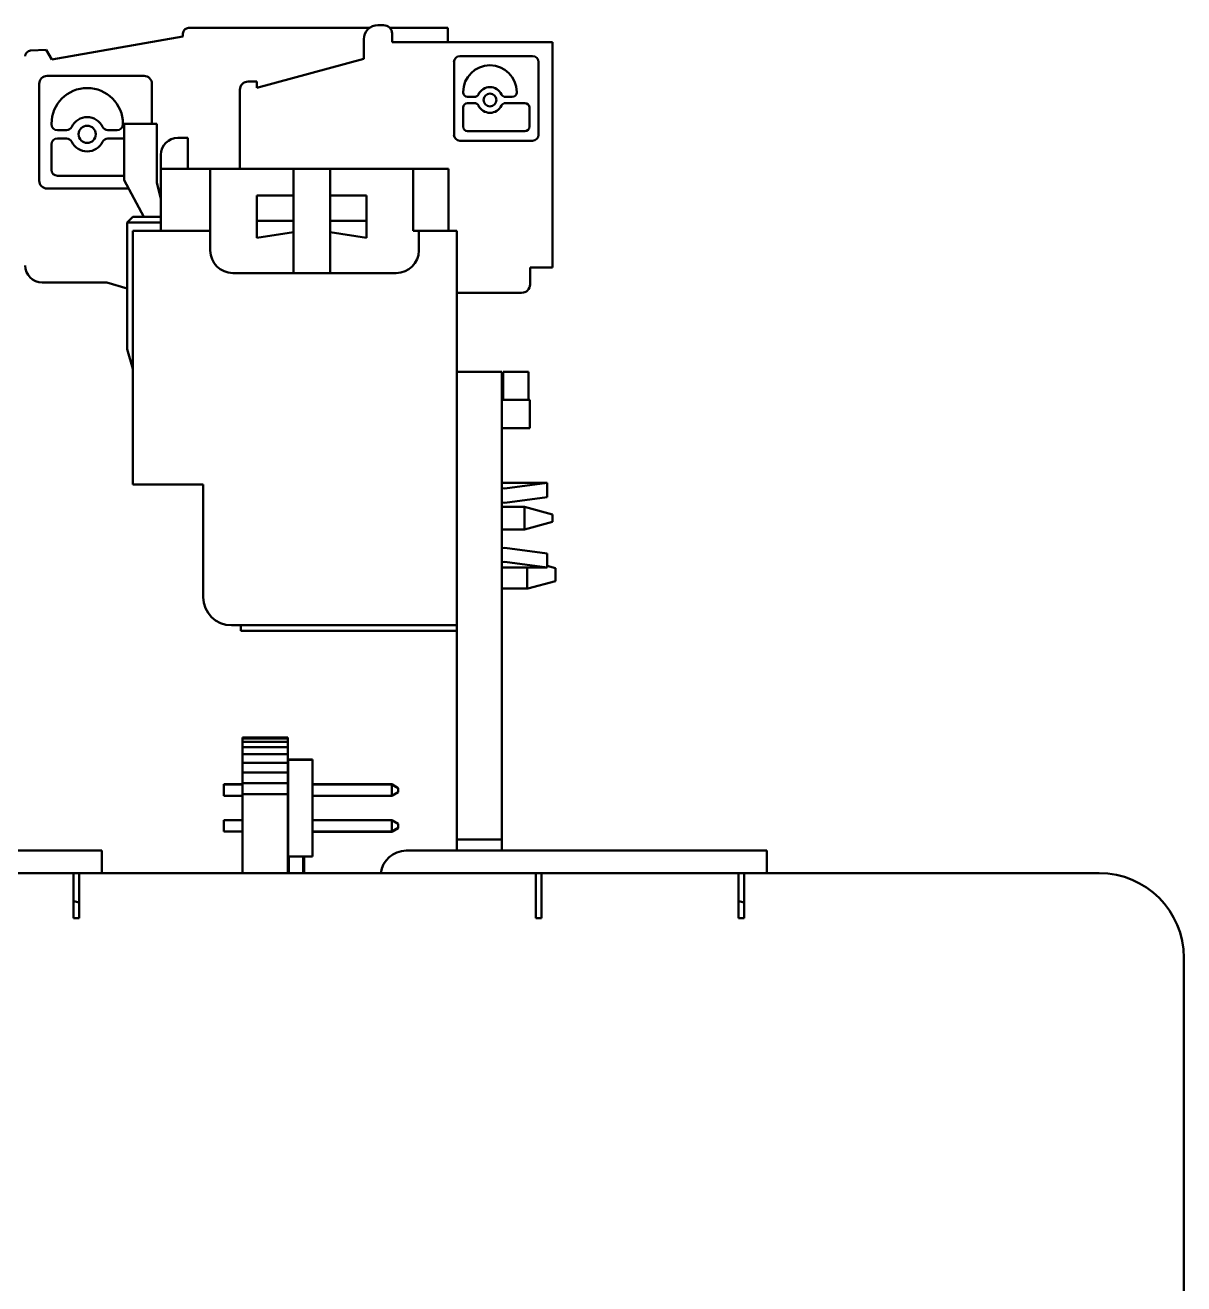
# Model space of a CAD drawing. Header units: millimetres. Extents: x 3137 to 5094, y 789 to 1822.
# Drawn here: x 3569.62 to 3610.74, y 1385.11 to 1429.78 of the extents above; entities that cross this region are included whole.
import ezdxf

# ---------------------------------------------------------------- set-up
doc = ezdxf.new("R2010")
doc.units = ezdxf.units.MM
doc.header["$LTSCALE"] = 1.8
doc.layers.add('외형선(ISO)', color=7, linetype='Continuous', lineweight=50)

msp = doc.modelspace()

# ---------------------------------------------------------------- linework, layer by layer
at = {"layer": '외형선(ISO)'}
for p, q in [((3575.423, 1429.681), (3581.842, 1429.681)), ((3582.142, 1429.781), (3582.342, 1429.781)), ((3582.565, 1429.681), (3584.623, 1429.681)), ((3584.623, 1429.681), (3584.623, 1429.181)), ((3570.57, 1428.56), (3575.223, 1429.381)), ((3575.223, 1429.481), (3575.223, 1429.381)), ((3581.642, 1428.581), (3581.642, 1429.281)), ((3582.642, 1429.481), (3582.642, 1429.181)), ((3582.642, 1429.181), (3588.342, 1429.181)), ((3588.342, 1429.181), (3588.342, 1421.181)), ((3570.373, 1428.901), (3569.814, 1428.876)), ((3570.373, 1428.901), (3570.57, 1428.56)), ((3577.842, 1427.562), (3581.642, 1428.581)), ((3584.842, 1425.891), (3584.842, 1428.47)), ((3585.052, 1428.681), (3587.631, 1428.681)), ((3587.842, 1428.47), (3587.842, 1425.891)), ((3570.404, 1427.98), (3573.842, 1427.98)), ((3570.123, 1424.261), (3570.123, 1427.699)), ((3574.123, 1427.699), (3574.123, 1426.281)), ((3577.242, 1424.681), (3577.242, 1427.481)), ((3577.542, 1427.781), (3577.842, 1427.781)), ((3577.842, 1427.781), (3577.842, 1427.562)), ((3585.167, 1427.407), (3585.167, 1427.394)), ((3587.069, 1427.394), (3587.069, 1427.407)), ((3585.325, 1427.236), (3585.565, 1427.236)), ((3585.565, 1427.015), (3585.325, 1427.015)), ((3586.671, 1427.236), (3586.911, 1427.236)), ((3587.358, 1427.015), (3586.671, 1427.015)), ((3585.167, 1426.857), (3585.167, 1426.18)), ((3587.517, 1426.18), (3587.517, 1426.857)), ((3570.557, 1426.265), (3570.557, 1426.281)), ((3571.087, 1426.054), (3570.767, 1426.054)), ((3572.882, 1426.054), (3572.562, 1426.054)), ((3573.093, 1426.281), (3573.093, 1426.265)), ((3574.292, 1426.281), (3573.142, 1426.281)), ((3573.142, 1426.281), (3573.142, 1424.281)), ((3574.292, 1424.181), (3574.292, 1426.281)), ((3570.767, 1425.76), (3571.087, 1425.76)), ((3572.562, 1425.76), (3573.142, 1425.76)), ((3575.392, 1425.781), (3575.042, 1425.781)), ((3575.392, 1425.481), (3575.392, 1425.781)), ((3587.631, 1425.681), (3585.052, 1425.681)), ((3585.325, 1426.022), (3587.358, 1426.022)), ((3570.557, 1424.647), (3570.557, 1425.549)), ((3574.442, 1425.181), (3574.442, 1424.681)), ((3575.392, 1424.681), (3575.392, 1425.481)), ((3573.142, 1424.436), (3570.767, 1424.436)), ((3573.142, 1424.281), (3573.835, 1422.981)), ((3575.342, 1424.681), (3574.442, 1424.681)), ((3574.442, 1424.681), (3574.442, 1422.481)), ((3576.192, 1424.681), (3575.342, 1424.681)), ((3576.192, 1422.481), (3576.192, 1424.681)), ((3579.142, 1424.681), (3576.192, 1424.681)), ((3579.142, 1424.681), (3579.142, 1423.731)), ((3580.442, 1424.681), (3579.142, 1424.681)), ((3583.392, 1424.681), (3580.442, 1424.681)), ((3580.442, 1423.731), (3580.442, 1424.681)), ((3583.742, 1424.681), (3583.392, 1424.681)), ((3583.392, 1422.481), (3583.392, 1424.681)), ((3584.642, 1424.681), (3583.742, 1424.681)), ((3584.642, 1422.481), (3584.642, 1424.681)), ((3573.302, 1423.98), (3570.404, 1423.98)), ((3574.442, 1423.626), (3574.292, 1424.181)), ((3579.142, 1423.731), (3577.842, 1423.731)), ((3577.842, 1422.831), (3577.842, 1423.731)), ((3579.142, 1423.731), (3579.142, 1422.831)), ((3581.742, 1423.731), (3580.442, 1423.731)), ((3580.442, 1422.831), (3580.442, 1423.731)), ((3581.742, 1423.731), (3581.742, 1422.831)), ((3573.242, 1422.781), (3573.442, 1422.981)), ((3573.442, 1422.981), (3574.442, 1422.981)), ((3573.242, 1422.781), (3574.442, 1422.781)), ((3573.242, 1418.281), (3573.242, 1422.781)), ((3573.442, 1422.481), (3576.192, 1422.481)), ((3573.442, 1413.481), (3573.442, 1422.481)), ((3576.192, 1422.481), (3576.192, 1421.781)), ((3577.842, 1422.831), (3577.842, 1422.231)), ((3579.142, 1422.831), (3577.842, 1422.831)), ((3579.142, 1422.431), (3579.142, 1422.831)), ((3581.742, 1422.831), (3580.442, 1422.831)), ((3580.442, 1422.831), (3580.442, 1422.431)), ((3581.742, 1422.231), (3581.742, 1422.831)), ((3583.392, 1422.481), (3583.592, 1422.481)), ((3583.592, 1422.481), (3584.942, 1422.481)), ((3583.592, 1421.781), (3583.592, 1422.481)), ((3584.942, 1422.481), (3584.942, 1417.481)), ((3577.842, 1422.231), (3579.142, 1422.431)), ((3579.142, 1422.431), (3579.142, 1420.981)), ((3580.442, 1420.981), (3580.442, 1422.431)), ((3580.442, 1422.431), (3581.742, 1422.231)), ((3588.342, 1421.181), (3587.542, 1421.181)), ((3587.542, 1421.181), (3587.542, 1420.581)), ((3576.992, 1420.981), (3582.792, 1420.981)), ((3572.523, 1420.651), (3570.223, 1420.651)), ((3572.523, 1420.651), (3573.242, 1420.436)), ((3587.242, 1420.281), (3584.942, 1420.281)), ((3573.442, 1417.581), (3573.242, 1418.281)), ((3584.942, 1417.481), (3586.542, 1417.481)), ((3584.942, 1400.881), (3584.942, 1417.481)), ((3586.542, 1417.481), (3586.542, 1400.881)), ((3587.482, 1417.481), (3586.582, 1417.481)), ((3586.582, 1417.481), (3586.582, 1416.731)), ((3587.482, 1417.481), (3587.482, 1416.731)), ((3586.582, 1416.481), (3586.582, 1416.731)), ((3587.482, 1416.481), (3587.482, 1416.731)), ((3586.542, 1416.481), (3587.529, 1416.481)), ((3587.529, 1415.481), (3587.529, 1416.481)), ((3587.529, 1415.481), (3586.542, 1415.481)), ((3588.142, 1413.531), (3586.542, 1413.531)), ((3586.642, 1413.331), (3588.142, 1413.531)), ((3588.142, 1413.531), (3588.142, 1413.031)), ((3575.942, 1413.481), (3573.442, 1413.481)), ((3575.942, 1409.481), (3575.942, 1413.481)), ((3586.542, 1413.344), (3586.642, 1413.331)), ((3586.642, 1412.831), (3586.542, 1412.844)), ((3586.542, 1412.681), (3587.342, 1412.681)), ((3588.142, 1413.031), (3586.642, 1412.831)), ((3587.342, 1412.681), (3588.342, 1412.413)), ((3587.342, 1411.881), (3587.342, 1412.681)), ((3588.342, 1412.413), (3588.342, 1412.149)), ((3586.542, 1411.881), (3587.342, 1411.881)), ((3588.342, 1412.149), (3587.342, 1411.881)), ((3586.542, 1411.217), (3586.642, 1411.231)), ((3586.642, 1411.231), (3588.142, 1411.031)), ((3588.142, 1411.031), (3588.142, 1410.531)), ((3586.642, 1410.731), (3586.542, 1410.717)), ((3586.542, 1410.531), (3588.142, 1410.531)), ((3588.142, 1410.531), (3586.642, 1410.731)), ((3587.442, 1409.791), (3587.442, 1410.531)), ((3588.442, 1410.513), (3588.142, 1410.593)), ((3588.442, 1410.513), (3588.442, 1410.049)), ((3587.46, 1409.786), (3588.442, 1410.049)), ((3586.542, 1409.781), (3587.442, 1409.781)), ((3587.442, 1409.781), (3587.442, 1409.791)), ((3587.442, 1409.781), (3587.46, 1409.786)), ((3584.942, 1408.481), (3576.942, 1408.481)), ((3577.272, 1408.281), (3577.272, 1408.481)), ((3584.942, 1408.281), (3577.272, 1408.281)), ((3578.942, 1404.496), (3577.339, 1404.496)), ((3577.339, 1404.458), (3577.339, 1404.496)), ((3578.942, 1404.458), (3577.339, 1404.458)), ((3577.339, 1404.343), (3577.339, 1404.458)), ((3578.942, 1404.343), (3577.339, 1404.343)), ((3577.339, 1404.158), (3577.339, 1404.343)), ((3578.942, 1404.158), (3577.339, 1404.158)), ((3577.339, 1403.908), (3577.339, 1404.158)), ((3578.942, 1404.458), (3578.942, 1404.496)), ((3578.942, 1404.343), (3578.942, 1404.458)), ((3578.942, 1404.158), (3578.942, 1404.343)), ((3578.942, 1403.908), (3578.942, 1404.158)), ((3578.942, 1403.908), (3577.339, 1403.908)), ((3577.339, 1403.603), (3577.339, 1403.908)), ((3578.942, 1403.603), (3578.942, 1403.908)), ((3579.817, 1403.712), (3578.954, 1403.712)), ((3578.954, 1403.712), (3578.954, 1403.708)), ((3579.817, 1403.708), (3578.954, 1403.708)), ((3578.954, 1403.708), (3578.954, 1400.279)), ((3579.817, 1403.712), (3579.817, 1403.708)), ((3579.817, 1403.708), (3579.817, 1400.279)), ((3578.942, 1403.603), (3577.339, 1403.603)), ((3577.339, 1403.255), (3577.339, 1403.603)), ((3578.942, 1403.255), (3577.339, 1403.255)), ((3577.339, 1402.878), (3577.339, 1403.255)), ((3578.942, 1403.255), (3578.942, 1403.603)), ((3578.942, 1402.878), (3578.942, 1403.255)), ((3576.668, 1402.835), (3576.668, 1402.835)), ((3576.668, 1402.835), (3576.668, 1402.835)), ((3577.339, 1402.835), (3576.668, 1402.835)), ((3577.339, 1402.835), (3576.668, 1402.835)), ((3576.668, 1402.835), (3577.339, 1402.835)), ((3576.668, 1402.835), (3576.668, 1402.835)), ((3577.339, 1402.835), (3576.668, 1402.835)), ((3576.668, 1402.835), (3577.339, 1402.835)), ((3576.668, 1402.835), (3576.668, 1402.835)), ((3577.339, 1402.835), (3576.668, 1402.835)), ((3576.668, 1402.835), (3577.339, 1402.835)), ((3576.668, 1402.835), (3576.668, 1402.835)), ((3577.339, 1402.835), (3576.668, 1402.835)), ((3576.668, 1402.835), (3576.668, 1402.835)), ((3576.668, 1402.835), (3576.668, 1402.835)), ((3576.668, 1402.835), (3576.668, 1402.834)), ((3576.668, 1402.834), (3577.339, 1402.834)), ((3576.668, 1402.834), (3576.668, 1402.834)), ((3577.339, 1402.834), (3576.668, 1402.834)), ((3576.668, 1402.834), (3577.339, 1402.834)), ((3576.668, 1402.834), (3576.668, 1402.834)), ((3577.339, 1402.834), (3576.668, 1402.834)), ((3576.668, 1402.834), (3577.339, 1402.834)), ((3576.668, 1402.834), (3576.668, 1402.834)), ((3577.339, 1402.834), (3576.668, 1402.834)), ((3576.668, 1402.834), (3577.339, 1402.834)), ((3576.668, 1402.834), (3576.668, 1402.834)), ((3577.339, 1402.834), (3576.668, 1402.834)), ((3576.668, 1402.834), (3576.668, 1402.833)), ((3576.668, 1402.834), (3576.668, 1402.834)), ((3576.668, 1402.834), (3576.668, 1402.834)), ((3576.668, 1402.834), (3576.668, 1402.834)), ((3576.668, 1402.833), (3577.339, 1402.833)), ((3576.668, 1402.833), (3576.668, 1402.833)), ((3577.339, 1402.833), (3576.668, 1402.833)), ((3576.668, 1402.833), (3577.339, 1402.833)), ((3576.668, 1402.833), (3576.668, 1402.833)), ((3577.339, 1402.833), (3576.668, 1402.833)), ((3576.668, 1402.833), (3577.339, 1402.833)), ((3576.668, 1402.833), (3576.668, 1402.833)), ((3577.339, 1402.833), (3576.668, 1402.833)), ((3576.668, 1402.833), (3577.339, 1402.833)), ((3576.668, 1402.833), (3576.668, 1402.833)), ((3577.339, 1402.833), (3576.668, 1402.833)), ((3576.668, 1402.833), (3577.339, 1402.833)), ((3576.668, 1402.833), (3576.668, 1402.832)), ((3576.668, 1402.833), (3576.668, 1402.833)), ((3576.668, 1402.833), (3576.668, 1402.833)), ((3576.668, 1402.833), (3576.668, 1402.833)), ((3576.668, 1402.833), (3576.668, 1402.833)), ((3576.668, 1402.832), (3576.668, 1402.831)), ((3576.668, 1402.832), (3576.668, 1402.832)), ((3576.668, 1402.832), (3576.668, 1402.832)), ((3576.668, 1402.832), (3577.339, 1402.832)), ((3577.339, 1402.832), (3576.668, 1402.832)), ((3576.668, 1402.832), (3577.339, 1402.832)), ((3576.668, 1402.832), (3576.668, 1402.832)), ((3577.339, 1402.832), (3576.668, 1402.832)), ((3576.668, 1402.832), (3577.339, 1402.832)), ((3576.668, 1402.832), (3576.668, 1402.832)), ((3577.339, 1402.832), (3576.668, 1402.832)), ((3576.668, 1402.832), (3577.339, 1402.832)), ((3577.339, 1402.832), (3576.668, 1402.832)), ((3576.668, 1402.832), (3576.668, 1402.832)), ((3576.668, 1402.832), (3576.668, 1402.832)), ((3576.668, 1402.832), (3576.668, 1402.832)), ((3576.668, 1402.831), (3576.668, 1402.425)), ((3577.339, 1402.831), (3576.668, 1402.831)), ((3578.942, 1402.878), (3577.339, 1402.878)), ((3577.339, 1402.486), (3577.339, 1402.878)), ((3578.942, 1402.486), (3578.942, 1402.878)), ((3578.954, 1402.835), (3578.942, 1402.835)), ((3578.954, 1402.835), (3578.942, 1402.835)), ((3578.942, 1402.835), (3578.954, 1402.835)), ((3578.954, 1402.835), (3578.942, 1402.835)), ((3578.942, 1402.835), (3578.954, 1402.835)), ((3578.954, 1402.835), (3578.942, 1402.835)), ((3578.942, 1402.835), (3578.954, 1402.835)), ((3578.954, 1402.835), (3578.942, 1402.835)), ((3578.942, 1402.834), (3578.954, 1402.834)), ((3578.954, 1402.834), (3578.942, 1402.834)), ((3578.942, 1402.834), (3578.954, 1402.834)), ((3578.954, 1402.834), (3578.942, 1402.834)), ((3578.942, 1402.834), (3578.954, 1402.834)), ((3578.954, 1402.834), (3578.942, 1402.834)), ((3578.942, 1402.834), (3578.954, 1402.834)), ((3578.954, 1402.834), (3578.942, 1402.834)), ((3578.942, 1402.833), (3578.954, 1402.833)), ((3578.954, 1402.833), (3578.942, 1402.833)), ((3578.942, 1402.833), (3578.954, 1402.833)), ((3578.954, 1402.833), (3578.942, 1402.833)), ((3578.942, 1402.833), (3578.954, 1402.833)), ((3578.954, 1402.833), (3578.942, 1402.833)), ((3578.942, 1402.833), (3578.954, 1402.833)), ((3578.954, 1402.833), (3578.942, 1402.833)), ((3578.942, 1402.833), (3578.954, 1402.833)), ((3578.942, 1402.832), (3578.954, 1402.832)), ((3578.954, 1402.832), (3578.942, 1402.832)), ((3578.942, 1402.832), (3578.954, 1402.832)), ((3578.954, 1402.832), (3578.942, 1402.832)), ((3578.942, 1402.832), (3578.954, 1402.832)), ((3578.954, 1402.832), (3578.942, 1402.832)), ((3578.942, 1402.832), (3578.954, 1402.832)), ((3578.954, 1402.832), (3578.942, 1402.832)), ((3578.954, 1402.831), (3578.942, 1402.831)), ((3582.637, 1402.835), (3579.817, 1402.835)), ((3582.637, 1402.835), (3579.817, 1402.835)), ((3582.637, 1402.835), (3579.817, 1402.835)), ((3579.817, 1402.835), (3582.637, 1402.835)), ((3582.637, 1402.835), (3579.817, 1402.835)), ((3579.817, 1402.835), (3582.637, 1402.835)), ((3582.637, 1402.835), (3579.817, 1402.835)), ((3579.817, 1402.835), (3582.637, 1402.835)), ((3582.637, 1402.834), (3579.817, 1402.834)), ((3579.817, 1402.834), (3582.637, 1402.834)), ((3582.637, 1402.834), (3579.817, 1402.834)), ((3579.817, 1402.834), (3582.637, 1402.834)), ((3582.637, 1402.834), (3579.817, 1402.834)), ((3579.817, 1402.834), (3582.637, 1402.834)), ((3582.637, 1402.834), (3579.817, 1402.834)), ((3579.817, 1402.834), (3582.637, 1402.834)), ((3579.817, 1402.833), (3582.637, 1402.833)), ((3582.637, 1402.833), (3579.817, 1402.833)), ((3579.817, 1402.833), (3582.637, 1402.833)), ((3582.637, 1402.833), (3579.817, 1402.833)), ((3579.817, 1402.833), (3582.637, 1402.833)), ((3582.637, 1402.833), (3579.817, 1402.833)), ((3579.817, 1402.833), (3582.637, 1402.833)), ((3582.637, 1402.833), (3579.817, 1402.833)), ((3579.817, 1402.833), (3582.637, 1402.833)), ((3579.817, 1402.832), (3582.637, 1402.832)), ((3582.637, 1402.832), (3579.817, 1402.832)), ((3579.817, 1402.832), (3582.637, 1402.832)), ((3582.637, 1402.832), (3579.817, 1402.832)), ((3579.817, 1402.832), (3582.637, 1402.832)), ((3582.637, 1402.832), (3579.817, 1402.832)), ((3579.817, 1402.832), (3582.637, 1402.832)), ((3582.637, 1402.832), (3579.817, 1402.832)), ((3582.637, 1402.831), (3579.817, 1402.831)), ((3582.637, 1402.835), (3582.865, 1402.703)), ((3582.637, 1402.835), (3582.637, 1402.835)), ((3582.865, 1402.703), (3582.637, 1402.835)), ((3582.637, 1402.835), (3582.865, 1402.703)), ((3582.637, 1402.835), (3582.637, 1402.835)), ((3582.865, 1402.703), (3582.637, 1402.835)), ((3582.637, 1402.835), (3582.637, 1402.835)), ((3582.637, 1402.835), (3582.637, 1402.835)), ((3582.637, 1402.835), (3582.637, 1402.835)), ((3582.637, 1402.835), (3582.637, 1402.835)), ((3582.637, 1402.835), (3582.865, 1402.703)), ((3582.865, 1402.703), (3582.637, 1402.835)), ((3582.637, 1402.835), (3582.637, 1402.835)), ((3582.637, 1402.835), (3582.865, 1402.703)), ((3582.865, 1402.703), (3582.637, 1402.835)), ((3582.637, 1402.835), (3582.637, 1402.834)), ((3582.637, 1402.834), (3582.637, 1402.834)), ((3582.637, 1402.834), (3582.637, 1402.834)), ((3582.637, 1402.834), (3582.637, 1402.834)), ((3582.637, 1402.834), (3582.637, 1402.834)), ((3582.637, 1402.834), (3582.865, 1402.702)), ((3582.865, 1402.702), (3582.637, 1402.834)), ((3582.637, 1402.834), (3582.637, 1402.834)), ((3582.637, 1402.834), (3582.865, 1402.702)), ((3582.865, 1402.702), (3582.637, 1402.834)), ((3582.637, 1402.834), (3582.637, 1402.834)), ((3582.637, 1402.834), (3582.865, 1402.702)), ((3582.865, 1402.702), (3582.637, 1402.834)), ((3582.637, 1402.834), (3582.637, 1402.834)), ((3582.637, 1402.834), (3582.865, 1402.702)), ((3582.865, 1402.702), (3582.637, 1402.834)), ((3582.637, 1402.834), (3582.637, 1402.833)), ((3582.637, 1402.833), (3582.637, 1402.832)), ((3582.637, 1402.833), (3582.637, 1402.833)), ((3582.637, 1402.833), (3582.637, 1402.833)), ((3582.637, 1402.833), (3582.637, 1402.833)), ((3582.637, 1402.833), (3582.637, 1402.833)), ((3582.637, 1402.833), (3582.865, 1402.701)), ((3582.637, 1402.833), (3582.865, 1402.701)), ((3582.865, 1402.701), (3582.637, 1402.833)), ((3582.637, 1402.833), (3582.637, 1402.833)), ((3582.637, 1402.833), (3582.865, 1402.701)), ((3582.865, 1402.701), (3582.637, 1402.833)), ((3582.637, 1402.833), (3582.637, 1402.833)), ((3582.637, 1402.833), (3582.865, 1402.701)), ((3582.865, 1402.701), (3582.637, 1402.833)), ((3582.637, 1402.833), (3582.637, 1402.833)), ((3582.637, 1402.833), (3582.865, 1402.701)), ((3582.865, 1402.701), (3582.637, 1402.833)), ((3582.637, 1402.833), (3582.637, 1402.833)), ((3582.637, 1402.832), (3582.865, 1402.7)), ((3582.637, 1402.832), (3582.637, 1402.831)), ((3582.637, 1402.832), (3582.637, 1402.832)), ((3582.637, 1402.832), (3582.637, 1402.832)), ((3582.637, 1402.832), (3582.637, 1402.832)), ((3582.637, 1402.832), (3582.865, 1402.7)), ((3582.865, 1402.7), (3582.637, 1402.832)), ((3582.637, 1402.832), (3582.865, 1402.7)), ((3582.865, 1402.7), (3582.637, 1402.832)), ((3582.637, 1402.832), (3582.865, 1402.7)), ((3582.865, 1402.7), (3582.637, 1402.832)), ((3582.637, 1402.832), (3582.637, 1402.832)), ((3582.637, 1402.832), (3582.637, 1402.832)), ((3582.865, 1402.7), (3582.637, 1402.832)), ((3582.637, 1402.832), (3582.637, 1402.832)), ((3582.637, 1402.832), (3582.637, 1402.832)), ((3582.865, 1402.7), (3582.637, 1402.831)), ((3582.637, 1402.831), (3582.637, 1402.425)), ((3576.668, 1402.425), (3577.339, 1402.425)), ((3578.942, 1402.486), (3577.339, 1402.486)), ((3577.339, 1399.681), (3577.339, 1402.486)), ((3578.942, 1399.681), (3578.942, 1402.486)), ((3578.942, 1402.425), (3578.954, 1402.425)), ((3579.817, 1402.425), (3582.637, 1402.425)), ((3579.817, 1402.422), (3582.637, 1402.422)), ((3582.637, 1402.425), (3582.865, 1402.557)), ((3582.637, 1402.422), (3582.865, 1402.554)), ((3582.637, 1402.425), (3582.637, 1402.422)), ((3582.865, 1402.703), (3582.865, 1402.703)), ((3582.865, 1402.703), (3582.865, 1402.703)), ((3582.865, 1402.703), (3582.865, 1402.703)), ((3582.865, 1402.703), (3582.865, 1402.703)), ((3582.865, 1402.703), (3582.865, 1402.703)), ((3582.865, 1402.702), (3582.865, 1402.703)), ((3582.865, 1402.703), (3582.865, 1402.703)), ((3582.865, 1402.703), (3582.865, 1402.703)), ((3582.865, 1402.702), (3582.865, 1402.702)), ((3582.865, 1402.702), (3582.865, 1402.702)), ((3582.865, 1402.702), (3582.865, 1402.702)), ((3582.865, 1402.701), (3582.865, 1402.702)), ((3582.865, 1402.702), (3582.865, 1402.702)), ((3582.865, 1402.702), (3582.865, 1402.702)), ((3582.865, 1402.702), (3582.865, 1402.702)), ((3582.865, 1402.702), (3582.865, 1402.702)), ((3582.865, 1402.701), (3582.865, 1402.701)), ((3582.865, 1402.701), (3582.865, 1402.701)), ((3582.865, 1402.701), (3582.865, 1402.701)), ((3582.865, 1402.701), (3582.865, 1402.701)), ((3582.865, 1402.701), (3582.865, 1402.701)), ((3582.865, 1402.701), (3582.865, 1402.7)), ((3582.865, 1402.701), (3582.865, 1402.701)), ((3582.865, 1402.701), (3582.865, 1402.701)), ((3582.865, 1402.701), (3582.865, 1402.701)), ((3582.865, 1402.7), (3582.865, 1402.7)), ((3582.865, 1402.7), (3582.865, 1402.7)), ((3582.865, 1402.7), (3582.865, 1402.7)), ((3582.865, 1402.7), (3582.865, 1402.7)), ((3582.865, 1402.7), (3582.865, 1402.7)), ((3582.865, 1402.7), (3582.865, 1402.557)), ((3582.865, 1402.7), (3582.865, 1402.7)), ((3582.865, 1402.7), (3582.865, 1402.7)), ((3582.865, 1402.7), (3582.865, 1402.7)), ((3582.865, 1402.557), (3582.865, 1402.554)), ((3576.668, 1401.565), (3576.668, 1401.565)), ((3576.668, 1401.565), (3576.668, 1401.565)), ((3577.339, 1401.565), (3576.668, 1401.565)), ((3577.339, 1401.565), (3576.668, 1401.565)), ((3576.668, 1401.565), (3576.668, 1401.565)), ((3576.668, 1401.565), (3576.668, 1401.565)), ((3576.668, 1401.565), (3576.668, 1401.564)), ((3576.668, 1401.565), (3576.668, 1401.565)), ((3576.668, 1401.565), (3576.668, 1401.565)), ((3576.668, 1401.565), (3576.668, 1401.565)), ((3577.339, 1401.565), (3576.668, 1401.565)), ((3576.668, 1401.565), (3577.339, 1401.565)), ((3577.339, 1401.565), (3576.668, 1401.565)), ((3576.668, 1401.565), (3577.339, 1401.565)), ((3577.339, 1401.565), (3576.668, 1401.565)), ((3576.668, 1401.565), (3577.339, 1401.565)), ((3576.668, 1401.564), (3576.668, 1401.564)), ((3576.668, 1401.564), (3576.668, 1401.564)), ((3576.668, 1401.564), (3576.668, 1401.564)), ((3576.668, 1401.564), (3576.668, 1401.564)), ((3577.339, 1401.564), (3576.668, 1401.564)), ((3576.668, 1401.564), (3576.668, 1401.563)), ((3576.668, 1401.564), (3577.339, 1401.564)), ((3577.339, 1401.564), (3576.668, 1401.564)), ((3576.668, 1401.564), (3576.668, 1401.564)), ((3576.668, 1401.564), (3577.339, 1401.564)), ((3577.339, 1401.564), (3576.668, 1401.564)), ((3576.668, 1401.564), (3577.339, 1401.564)), ((3577.339, 1401.564), (3576.668, 1401.564)), ((3576.668, 1401.564), (3577.339, 1401.564)), ((3576.668, 1401.564), (3576.668, 1401.564)), ((3576.668, 1401.564), (3576.668, 1401.564)), ((3576.668, 1401.563), (3577.339, 1401.563)), ((3577.339, 1401.563), (3576.668, 1401.563)), ((3576.668, 1401.563), (3576.668, 1401.563)), ((3576.668, 1401.563), (3577.339, 1401.563)), ((3577.339, 1401.563), (3576.668, 1401.563)), ((3576.668, 1401.563), (3576.668, 1401.563)), ((3576.668, 1401.563), (3577.339, 1401.563)), ((3577.339, 1401.563), (3576.668, 1401.563)), ((3576.668, 1401.563), (3576.668, 1401.563)), ((3576.668, 1401.563), (3577.339, 1401.563)), ((3577.339, 1401.563), (3576.668, 1401.563)), ((3576.668, 1401.563), (3576.668, 1401.563)), ((3576.668, 1401.563), (3577.339, 1401.563)), ((3576.668, 1401.563), (3576.668, 1401.562)), ((3576.668, 1401.563), (3576.668, 1401.563)), ((3576.668, 1401.563), (3576.668, 1401.563)), ((3576.668, 1401.563), (3576.668, 1401.563)), ((3576.668, 1401.563), (3576.668, 1401.563)), ((3576.668, 1401.562), (3576.668, 1401.561)), ((3577.339, 1401.562), (3576.668, 1401.562)), ((3576.668, 1401.562), (3576.668, 1401.562)), ((3576.668, 1401.562), (3577.339, 1401.562)), ((3576.668, 1401.562), (3577.339, 1401.562)), ((3577.339, 1401.562), (3576.668, 1401.562)), ((3576.668, 1401.562), (3576.668, 1401.562)), ((3576.668, 1401.562), (3577.339, 1401.562)), ((3577.339, 1401.562), (3576.668, 1401.562)), ((3576.668, 1401.562), (3576.668, 1401.562)), ((3576.668, 1401.562), (3577.339, 1401.562)), ((3577.339, 1401.562), (3576.668, 1401.562)), ((3576.668, 1401.562), (3576.668, 1401.562)), ((3576.668, 1401.562), (3576.668, 1401.562)), ((3576.668, 1401.562), (3576.668, 1401.562)), ((3576.668, 1401.562), (3576.668, 1401.562)), ((3576.668, 1401.561), (3576.668, 1401.155)), ((3577.339, 1401.561), (3576.668, 1401.561)), ((3578.954, 1401.565), (3578.942, 1401.565)), ((3578.954, 1401.565), (3578.942, 1401.565)), ((3578.954, 1401.565), (3578.942, 1401.565)), ((3578.942, 1401.565), (3578.954, 1401.565)), ((3578.954, 1401.565), (3578.942, 1401.565)), ((3578.942, 1401.565), (3578.954, 1401.565)), ((3578.954, 1401.565), (3578.942, 1401.565)), ((3578.942, 1401.565), (3578.954, 1401.565)), ((3578.954, 1401.564), (3578.942, 1401.564)), ((3578.942, 1401.564), (3578.954, 1401.564)), ((3578.954, 1401.564), (3578.942, 1401.564)), ((3578.942, 1401.564), (3578.954, 1401.564)), ((3578.954, 1401.564), (3578.942, 1401.564)), ((3578.942, 1401.564), (3578.954, 1401.564)), ((3578.954, 1401.564), (3578.942, 1401.564)), ((3578.942, 1401.564), (3578.954, 1401.564)), ((3578.942, 1401.563), (3578.954, 1401.563)), ((3578.954, 1401.563), (3578.942, 1401.563)), ((3578.942, 1401.563), (3578.954, 1401.563)), ((3578.954, 1401.563), (3578.942, 1401.563)), ((3578.942, 1401.563), (3578.954, 1401.563)), ((3578.954, 1401.563), (3578.942, 1401.563)), ((3578.942, 1401.563), (3578.954, 1401.563)), ((3578.954, 1401.563), (3578.942, 1401.563)), ((3578.942, 1401.563), (3578.954, 1401.563)), ((3578.954, 1401.562), (3578.942, 1401.562)), ((3578.942, 1401.562), (3578.954, 1401.562)), ((3578.942, 1401.562), (3578.954, 1401.562)), ((3578.954, 1401.562), (3578.942, 1401.562)), ((3578.942, 1401.562), (3578.954, 1401.562)), ((3578.954, 1401.562), (3578.942, 1401.562)), ((3578.942, 1401.562), (3578.954, 1401.562)), ((3578.954, 1401.562), (3578.942, 1401.562)), ((3578.954, 1401.561), (3578.942, 1401.561)), ((3582.637, 1401.565), (3579.817, 1401.565)), ((3582.637, 1401.565), (3579.817, 1401.565)), ((3582.637, 1401.565), (3579.817, 1401.565)), ((3579.817, 1401.565), (3582.637, 1401.565)), ((3582.637, 1401.565), (3579.817, 1401.565)), ((3579.817, 1401.565), (3582.637, 1401.565)), ((3582.637, 1401.565), (3579.817, 1401.565)), ((3579.817, 1401.565), (3582.637, 1401.565)), ((3582.637, 1401.564), (3579.817, 1401.564)), ((3579.817, 1401.564), (3582.637, 1401.564)), ((3582.637, 1401.564), (3579.817, 1401.564)), ((3579.817, 1401.564), (3582.637, 1401.564)), ((3582.637, 1401.564), (3579.817, 1401.564)), ((3579.817, 1401.564), (3582.637, 1401.564)), ((3582.637, 1401.564), (3579.817, 1401.564)), ((3579.817, 1401.564), (3582.637, 1401.564)), ((3579.817, 1401.563), (3582.637, 1401.563)), ((3582.637, 1401.563), (3579.817, 1401.563)), ((3579.817, 1401.563), (3582.637, 1401.563)), ((3582.637, 1401.563), (3579.817, 1401.563)), ((3579.817, 1401.563), (3582.637, 1401.563)), ((3582.637, 1401.563), (3579.817, 1401.563)), ((3579.817, 1401.563), (3582.637, 1401.563)), ((3582.637, 1401.563), (3579.817, 1401.563)), ((3579.817, 1401.563), (3582.637, 1401.563)), ((3579.817, 1401.562), (3582.637, 1401.562)), ((3582.637, 1401.562), (3579.817, 1401.562)), ((3579.817, 1401.562), (3582.637, 1401.562)), ((3582.637, 1401.562), (3579.817, 1401.562)), ((3579.817, 1401.562), (3582.637, 1401.562)), ((3582.637, 1401.562), (3579.817, 1401.562)), ((3579.817, 1401.562), (3582.637, 1401.562)), ((3582.637, 1401.562), (3579.817, 1401.562)), ((3582.637, 1401.561), (3579.817, 1401.561)), ((3582.637, 1401.565), (3582.865, 1401.433)), ((3582.637, 1401.565), (3582.637, 1401.565)), ((3582.865, 1401.433), (3582.637, 1401.565)), ((3582.637, 1401.565), (3582.637, 1401.565)), ((3582.637, 1401.565), (3582.637, 1401.565)), ((3582.637, 1401.565), (3582.637, 1401.565)), ((3582.637, 1401.565), (3582.637, 1401.565)), ((3582.637, 1401.565), (3582.865, 1401.433)), ((3582.865, 1401.433), (3582.637, 1401.565)), ((3582.637, 1401.565), (3582.637, 1401.565)), ((3582.637, 1401.565), (3582.865, 1401.433)), ((3582.865, 1401.433), (3582.637, 1401.565)), ((3582.637, 1401.565), (3582.637, 1401.565)), ((3582.637, 1401.565), (3582.637, 1401.564)), ((3582.865, 1401.433), (3582.637, 1401.565)), ((3582.637, 1401.565), (3582.865, 1401.433)), ((3582.637, 1401.564), (3582.637, 1401.564)), ((3582.637, 1401.564), (3582.637, 1401.564)), ((3582.637, 1401.564), (3582.637, 1401.564)), ((3582.637, 1401.564), (3582.637, 1401.564)), ((3582.637, 1401.564), (3582.637, 1401.563)), ((3582.865, 1401.432), (3582.637, 1401.564)), ((3582.637, 1401.564), (3582.637, 1401.564)), ((3582.637, 1401.564), (3582.865, 1401.432)), ((3582.865, 1401.432), (3582.637, 1401.564)), ((3582.637, 1401.564), (3582.637, 1401.564)), ((3582.637, 1401.564), (3582.865, 1401.432)), ((3582.865, 1401.432), (3582.637, 1401.564)), ((3582.637, 1401.564), (3582.637, 1401.564)), ((3582.637, 1401.564), (3582.865, 1401.432)), ((3582.865, 1401.432), (3582.637, 1401.564)), ((3582.637, 1401.564), (3582.865, 1401.432)), ((3582.637, 1401.563), (3582.637, 1401.562)), ((3582.637, 1401.563), (3582.637, 1401.563)), ((3582.637, 1401.563), (3582.637, 1401.563)), ((3582.637, 1401.563), (3582.637, 1401.563)), ((3582.637, 1401.563), (3582.637, 1401.563)), ((3582.637, 1401.563), (3582.865, 1401.431)), ((3582.865, 1401.431), (3582.637, 1401.563)), ((3582.637, 1401.563), (3582.637, 1401.563)), ((3582.637, 1401.563), (3582.865, 1401.431)), ((3582.637, 1401.563), (3582.865, 1401.431)), ((3582.865, 1401.431), (3582.637, 1401.563)), ((3582.637, 1401.563), (3582.865, 1401.431)), ((3582.865, 1401.431), (3582.637, 1401.563)), ((3582.637, 1401.563), (3582.637, 1401.563)), ((3582.637, 1401.563), (3582.637, 1401.563)), ((3582.637, 1401.563), (3582.637, 1401.563)), ((3582.865, 1401.431), (3582.637, 1401.563)), ((3582.637, 1401.563), (3582.865, 1401.431)), ((3582.865, 1401.43), (3582.637, 1401.562)), ((3582.637, 1401.562), (3582.637, 1401.562)), ((3582.637, 1401.562), (3582.865, 1401.43)), ((3582.637, 1401.562), (3582.637, 1401.561)), ((3582.637, 1401.562), (3582.637, 1401.562)), ((3582.637, 1401.562), (3582.637, 1401.562)), ((3582.637, 1401.562), (3582.637, 1401.562)), ((3582.637, 1401.562), (3582.865, 1401.43)), ((3582.637, 1401.562), (3582.865, 1401.43)), ((3582.865, 1401.43), (3582.637, 1401.562)), ((3582.637, 1401.562), (3582.865, 1401.43)), ((3582.865, 1401.43), (3582.637, 1401.562)), ((3582.865, 1401.43), (3582.637, 1401.562)), ((3582.637, 1401.562), (3582.637, 1401.562)), ((3582.637, 1401.562), (3582.637, 1401.562)), ((3582.637, 1401.562), (3582.637, 1401.562)), ((3582.865, 1401.43), (3582.637, 1401.561)), ((3582.637, 1401.561), (3582.637, 1401.155)), ((3576.668, 1401.155), (3577.339, 1401.155)), ((3578.942, 1401.155), (3578.954, 1401.155)), ((3579.817, 1401.155), (3582.637, 1401.155)), ((3579.817, 1401.152), (3582.637, 1401.152)), ((3582.637, 1401.155), (3582.865, 1401.287)), ((3582.637, 1401.152), (3582.865, 1401.284)), ((3582.637, 1401.155), (3582.637, 1401.152)), ((3582.865, 1401.433), (3582.865, 1401.433)), ((3582.865, 1401.433), (3582.865, 1401.433)), ((3582.865, 1401.433), (3582.865, 1401.432)), ((3582.865, 1401.433), (3582.865, 1401.433)), ((3582.865, 1401.433), (3582.865, 1401.433)), ((3582.865, 1401.433), (3582.865, 1401.433)), ((3582.865, 1401.433), (3582.865, 1401.433)), ((3582.865, 1401.433), (3582.865, 1401.433)), ((3582.865, 1401.432), (3582.865, 1401.432)), ((3582.865, 1401.432), (3582.865, 1401.431)), ((3582.865, 1401.432), (3582.865, 1401.432)), ((3582.865, 1401.432), (3582.865, 1401.432)), ((3582.865, 1401.432), (3582.865, 1401.432)), ((3582.865, 1401.432), (3582.865, 1401.432)), ((3582.865, 1401.432), (3582.865, 1401.432)), ((3582.865, 1401.432), (3582.865, 1401.432)), ((3582.865, 1401.431), (3582.865, 1401.43)), ((3582.865, 1401.431), (3582.865, 1401.431)), ((3582.865, 1401.431), (3582.865, 1401.431)), ((3582.865, 1401.431), (3582.865, 1401.431)), ((3582.865, 1401.431), (3582.865, 1401.431)), ((3582.865, 1401.431), (3582.865, 1401.431)), ((3582.865, 1401.431), (3582.865, 1401.431)), ((3582.865, 1401.431), (3582.865, 1401.431)), ((3582.865, 1401.431), (3582.865, 1401.431)), ((3582.865, 1401.43), (3582.865, 1401.43)), ((3582.865, 1401.43), (3582.865, 1401.43)), ((3582.865, 1401.43), (3582.865, 1401.43)), ((3582.865, 1401.43), (3582.865, 1401.43)), ((3582.865, 1401.43), (3582.865, 1401.43)), ((3582.865, 1401.43), (3582.865, 1401.287)), ((3582.865, 1401.43), (3582.865, 1401.43)), ((3582.865, 1401.43), (3582.865, 1401.43)), ((3582.865, 1401.43), (3582.865, 1401.43)), ((3582.865, 1401.287), (3582.865, 1401.284)), ((3584.942, 1400.881), (3584.942, 1400.481)), ((3584.942, 1400.881), (3586.542, 1400.881)), ((3586.542, 1400.481), (3586.542, 1400.881)), ((3559.542, 1400.481), (3570.342, 1400.481)), ((3570.342, 1400.481), (3572.342, 1400.481)), ((3572.342, 1399.681), (3572.342, 1400.481)), ((3579.817, 1400.279), (3578.954, 1400.279)), ((3578.977, 1399.681), (3578.977, 1400.279)), ((3579.487, 1400.279), (3579.487, 1399.681)), ((3579.522, 1399.681), (3579.522, 1400.279)), ((3583.142, 1400.481), (3593.942, 1400.481)), ((3593.942, 1400.481), (3595.942, 1400.481)), ((3595.942, 1399.681), (3595.942, 1400.481)), ((3571.342, 1399.681), (3564.342, 1399.681)), ((3571.342, 1399.681), (3571.342, 1398.681)), ((3571.542, 1399.681), (3571.342, 1399.681)), ((3571.542, 1398.681), (3571.542, 1399.681)), ((3587.742, 1399.681), (3571.542, 1399.681)), ((3587.742, 1399.681), (3587.742, 1398.681)), ((3587.742, 1399.681), (3587.942, 1399.681)), ((3587.942, 1398.681), (3587.942, 1399.681)), ((3594.942, 1399.681), (3587.942, 1399.681)), ((3594.942, 1399.681), (3594.942, 1398.681)), ((3595.142, 1399.681), (3594.942, 1399.681)), ((3595.142, 1398.681), (3595.142, 1399.681)), ((3607.742, 1399.681), (3595.142, 1399.681)), ((3571.342, 1398.081), (3571.342, 1398.681)), ((3571.542, 1398.681), (3571.542, 1398.081)), ((3587.742, 1398.081), (3587.742, 1398.681)), ((3587.942, 1398.681), (3587.942, 1398.081)), ((3594.942, 1398.081), (3594.942, 1398.681)), ((3595.142, 1398.681), (3595.142, 1398.081)), ((3571.542, 1398.081), (3571.342, 1398.081)), ((3587.942, 1398.081), (3587.742, 1398.081)), ((3595.142, 1398.081), (3594.942, 1398.081)), ((3610.742, 1328.781), (3610.742, 1396.681))]:
    msp.add_line(p, q, dxfattribs=at)
for centre, radius in [((3586.118, 1427.126), 0.228), ((3571.825, 1425.907), 0.304)]:
    msp.add_circle(centre, radius, dxfattribs=at)
for centre, radius, start, end in [((3575.423, 1429.481), 0.2, 90, 180), ((3582.142, 1429.281), 0.5, 90, 180), ((3582.342, 1429.481), 0.3, 0, 90), ((3569.823, 1428.676), 0.2, 92.5, 180), ((3585.052, 1428.47), 0.211, 90, 180), ((3586.118, 1427.407), 0.951, 0, 180), ((3587.631, 1428.47), 0.211, 0, 90), ((3570.404, 1427.699), 0.281, 90, 180), ((3573.842, 1427.699), 0.281, 0, 90), ((3571.825, 1426.281), 1.268, 0, 180), ((3577.542, 1427.481), 0.3, 90, 180), ((3585.325, 1427.394), 0.158, 180, 270), ((3586.118, 1427.126), 0.457, 25.8849, 154.1151), ((3586.911, 1427.394), 0.158, 270, 0), ((3585.325, 1426.857), 0.158, 90, 180), ((3585.565, 1427.394), 0.158, 270, 334.1151), ((3585.565, 1426.857), 0.158, 25.8849, 90), ((3586.671, 1427.394), 0.158, 205.8849, 270), ((3586.671, 1426.857), 0.158, 90, 154.1151), ((3587.358, 1426.857), 0.158, 0, 90), ((3571.825, 1425.907), 0.609, 25.8849, 154.1151), ((3586.118, 1427.126), 0.457, 205.8849, 334.1151), ((3570.767, 1426.265), 0.211, 180, 270), ((3571.087, 1426.265), 0.211, 270, 334.1151), ((3572.562, 1426.265), 0.211, 205.8849, 270), ((3572.882, 1426.265), 0.211, 270, 0), ((3585.325, 1426.18), 0.158, 180, 270), ((3587.358, 1426.18), 0.158, 270, 0), ((3570.767, 1425.549), 0.211, 90, 180), ((3571.087, 1425.549), 0.211, 25.8849, 90), ((3571.825, 1425.907), 0.609, 205.8849, 334.1151), ((3572.562, 1425.549), 0.211, 90, 154.1151), ((3575.042, 1425.181), 0.6, 90, 180), ((3585.052, 1425.891), 0.211, 180, 270), ((3587.631, 1425.891), 0.211, 270, 0), ((3570.404, 1424.261), 0.281, 180, 270), ((3570.767, 1424.647), 0.211, 180, 270), ((3576.992, 1421.781), 0.8, 180, 270), ((3582.792, 1421.781), 0.8, 270, 0), ((3570.223, 1421.251), 0.6, 180, 270), ((3587.242, 1420.581), 0.3, 270, 0), ((3576.942, 1409.481), 1, 180, 270), ((3583.142, 1399.581), 0.9, 90, 173.6206), ((3607.742, 1396.681), 3, 0, 90), ((3569.442, 1392.481), 6.5, 71.1509, 73.0038), ((3593.042, 1392.481), 6.5, 71.1509, 73.0038)]:
    msp.add_arc(centre, radius, start, end, dxfattribs=at)

doc.saveas('drawing.dxf')
